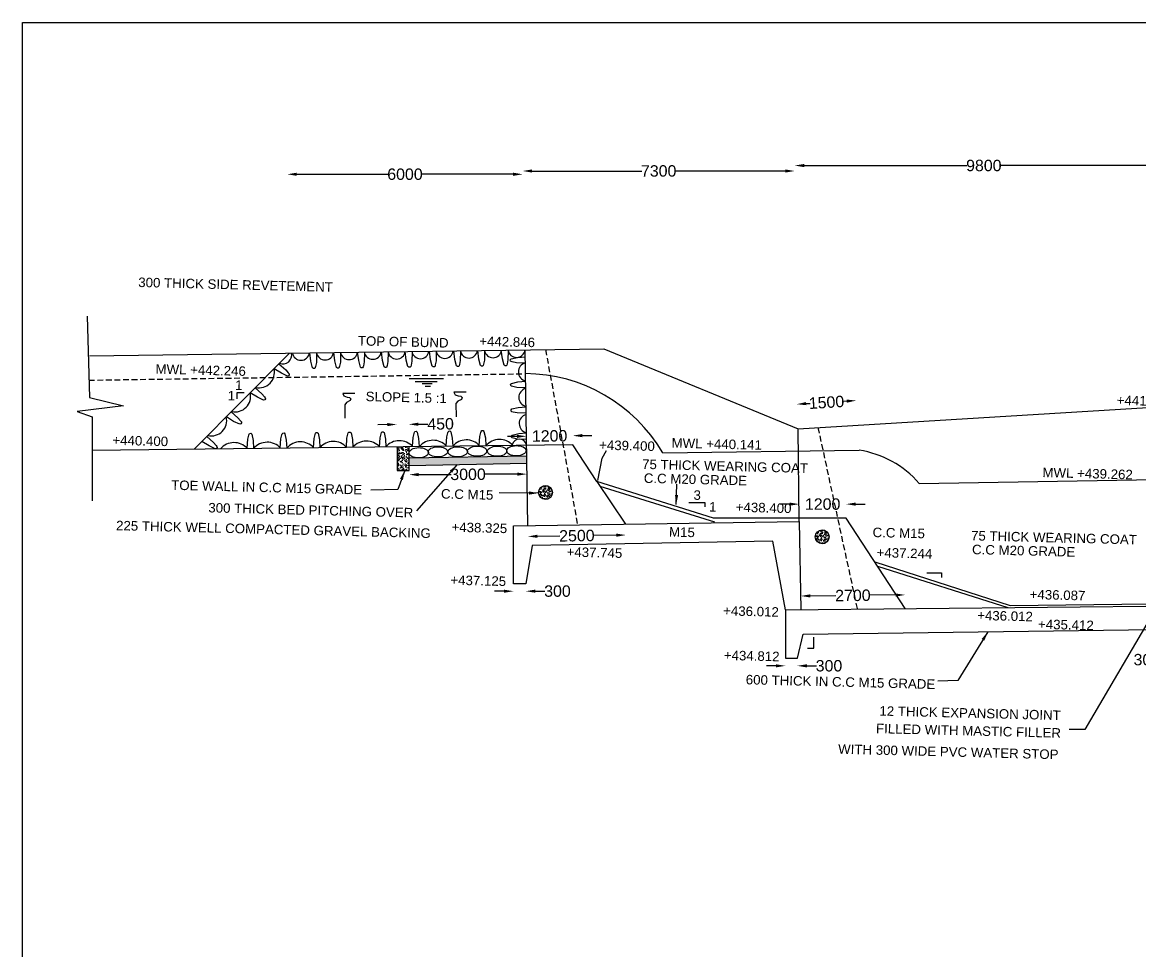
# Model space of a CAD drawing. Header units: millimetres. Extents: x 4403 to 145284, y 12011 to 109869.
# Drawn here: x 4403 to 33812, y 85439 to 109869 of the extents above; entities that cross this region are included whole.
import ezdxf

# ---------------------------------------------------------------- set-up
doc = ezdxf.new("R2010")
doc.units = ezdxf.units.MM
doc.header["$MEASUREMENT"] = 0
doc.linetypes.add('DASHED', pattern=[0.75, 0.5, -0.25])
for name, color, linetype in [('DIM', 7, 'Continuous'), ('DWG', 7, 'Continuous'), ('TEXT', 7, 'Continuous')]:
    doc.layers.add(name, color=color, linetype=linetype)
doc.styles.get("Standard").update_dxf_attribs({"font": 'arial.ttf'})
doc.dimstyles.new('Civil', dxfattribs={"dimtxt": 300, "dimasz": 250, "dimexe": 0.1, "dimexo": 0.0625, "dimgap": 0.09, "dimtad": 0, "dimdec": 0, "dimzin": 12, "dimdsep": 46, "dimtxsty": 'Standard', "dimcen": 0.1, "dimse1": 1, "dimse2": 1, "dimadec": 0, "dimazin": 2, "dimtfac": 1, "dimtdec": 0, "dimtofl": 0, "dimtmove": 0, "dimatfit": 3, "dimfxl": 1, "dimfrac": 1, "dimtolj": 1, "dimtzin": 0, "dimarcsym": 0})
pattern_1 = [(50, (0, 0), (143.45204, -12.55043), [15, -165]), (355, (0, 0), (-27.75027, 150.43843), [12, -132]), (100.4514, (11.95, -1.05), (115.70188, 137.8879), [12.74804, -140.22842]), (46.1842, (0, 40), (213.4482, -33.1038), [22.5, -247.5]), (96.6356, (17.79, 37.24), (186.93254, 194.82357), [19.12206, -210.3426]), (351.1842, (0, 40), (186.9324, 194.8237), [18, -198]), (21, (20, 30), (119.38141, -80.52378), [15, -165]), (326, (20, 30), (48.66307, 145.03), [12, -132]), (71.4514, (29.95, 23.29), (168.04453, 64.5061), [12.74804, -140.22842]), (37.5, (0, 0), (2.43197, 66.57877), [0, -130.4, 0, -134, 0, -132.5]), (7.5, (0, 0), (52.61391, 78.88234), [0, -76.4, 0, -127.4, 0, -50.5]), (327.5, (-44.6, 0), (106.764487, -4.510974), [0, -50, 0, -156, 0, -207]), (317.5, (-64.6, 0), (116.63723, 20.021), [0, -65, 0, -103.6, 0, -147])]

# ---------------------------------------------------------------- blocks, each defined once
blk = doc.blocks.new('*D2')
at = {"layer": 'Defpoints', "color": 0, "transparency": 16777216}
for p in [(17572, 105871), (11376, 105832), (17572, 105832)]:
    blk.add_point(p, dxfattribs=at)
at = {"layer": 'DIM', "color": 0, "lineweight": -2, "transparency": 16777216}
for p, q in [((11626, 105871), (14026, 105871)), ((17322, 105871), (14923, 105871))]:
    blk.add_line(p, q, dxfattribs=at)
at = {"layer": 'DIM', "color": 0, "transparency": 16777216}
for points in [[(11626, 105912), (11626, 105829), (11376, 105871)], [(17322, 105912), (17322, 105829), (17572, 105871)]]:
    blk.add_solid(points, dxfattribs=at)
at = {"layer": 'DIM', "color": 0, "transparency": 16777216, "insert": (14474, 105871), "char_height": 300, "attachment_point": 5}
blk.add_mtext('\\A1;6000', dxfattribs=at)
blk = doc.blocks.new('*D3')
at = {"layer": 'Defpoints', "color": 0, "transparency": 16777216}
for p in [(17572, 105871), (24732, 105957), (24732, 105871)]:
    blk.add_point(p, dxfattribs=at)
at = {"layer": 'DIM', "color": 0, "lineweight": -2, "transparency": 16777216}
for p, q in [((17822, 105957), (20706, 105957)), ((24482, 105957), (21598, 105957))]:
    blk.add_line(p, q, dxfattribs=at)
at = {"layer": 'DIM', "color": 0, "transparency": 16777216}
for points in [[(17822, 105998), (17822, 105915), (17572, 105957)], [(24482, 105998), (24482, 105915), (24732, 105957)]]:
    blk.add_solid(points, dxfattribs=at)
at = {"layer": 'DIM', "color": 0, "transparency": 16777216, "insert": (21152, 105957), "char_height": 300, "attachment_point": 5}
blk.add_mtext('\\A1;7300', dxfattribs=at)
blk = doc.blocks.new('*D4')
at = {"layer": 'Defpoints', "color": 0, "transparency": 16777216}
for p in [(24732, 105957), (34687, 106100), (34687, 105957)]:
    blk.add_point(p, dxfattribs=at)
at = {"layer": 'DIM', "color": 0, "lineweight": -2, "transparency": 16777216}
for p, q in [((24982, 106100), (29262, 106100)), ((34437, 106100), (30157, 106100))]:
    blk.add_line(p, q, dxfattribs=at)
at = {"layer": 'DIM', "color": 0, "transparency": 16777216}
for points in [[(24982, 106142), (24982, 106058), (24732, 106100)], [(34437, 106142), (34437, 106058), (34687, 106100)]]:
    blk.add_solid(points, dxfattribs=at)
at = {"layer": 'DIM', "color": 0, "transparency": 16777216, "insert": (29710, 106100), "char_height": 300, "attachment_point": 5}
blk.add_mtext('\\A1;9800', dxfattribs=at)
blk = doc.blocks.new('*D26')
at = {"layer": 'Defpoints', "color": 0, "transparency": 16777216}
for p in [(34832, 93257), (35134, 93257), (34832, 93096)]:
    blk.add_point(p, dxfattribs=at)
at = {"layer": 'DIM', "color": 0, "lineweight": -2, "transparency": 16777216}
for p, q in [((34582, 93096), (34332, 93096)), ((35384, 93096), (35634, 93096))]:
    blk.add_line(p, q, dxfattribs=at)
at = {"layer": 'DIM', "color": 0, "transparency": 16777216}
for points in [[(34582, 93138), (34582, 93055), (34832, 93096)], [(35384, 93138), (35384, 93055), (35134, 93096)]]:
    blk.add_solid(points, dxfattribs=at)
at = {"layer": 'DIM', "color": 0, "transparency": 16777216, "insert": (34001, 93096), "char_height": 300, "attachment_point": 5}
blk.add_mtext('\\A1;300', dxfattribs=at)
blk = doc.blocks.new('*D29')
at = {"layer": 'Defpoints', "color": 0, "transparency": 16777216}
for p in [(24487, 93138), (24804, 93138), (24804, 92935)]:
    blk.add_point(p, dxfattribs=at)
at = {"layer": 'DIM', "color": 0, "lineweight": -2, "transparency": 16777216}
for p, q in [((24237, 92935), (23987, 92935)), ((25054, 92935), (25304, 92935))]:
    blk.add_line(p, q, dxfattribs=at)
at = {"layer": 'DIM', "color": 0, "transparency": 16777216}
for points in [[(24237, 92977), (24237, 92893), (24487, 92935)], [(25054, 92977), (25054, 92893), (24804, 92935)]]:
    blk.add_solid(points, dxfattribs=at)
at = {"layer": 'DIM', "color": 0, "transparency": 16777216, "insert": (25635, 92935), "char_height": 300, "attachment_point": 5}
blk.add_mtext('\\A1;300', dxfattribs=at)
blk = doc.blocks.new('*D30')
at = {"layer": 'Defpoints', "color": 0, "transparency": 16777216}
for p in [(27637, 94801), (24896, 94415), (27640, 94443)]:
    blk.add_point(p, dxfattribs=at)
at = {"layer": 'DIM', "color": 0, "lineweight": -2, "transparency": 16777216}
for p, q in [((25142, 94776), (25814, 94783)), ((27387, 94799), (26714, 94792))]:
    blk.add_line(p, q, dxfattribs=at)
at = {"layer": 'DIM', "color": 0, "transparency": 16777216}
for points in [[(25142, 94817), (25142, 94734), (24892, 94773)], [(27386, 94840), (27387, 94757), (27637, 94801)]]:
    blk.add_solid(points, dxfattribs=at)
at = {"layer": 'DIM', "color": 0, "transparency": 16777216, "insert": (26264, 94787), "char_height": 300, "attachment_point": 5, "rotation": 0.5893}
blk.add_mtext('\\A1;2700', dxfattribs=at)
blk = doc.blocks.new('*D31')
at = {"layer": 'Defpoints', "color": 0, "transparency": 16777216}
for p in [(26086, 97190), (24850, 96822), (26086, 96822)]:
    blk.add_point(p, dxfattribs=at)
at = {"layer": 'DIM', "color": 0, "lineweight": -2, "transparency": 16777216}
for p, q in [((24600, 97190), (24350, 97190)), ((26336, 97190), (26586, 97190))]:
    blk.add_line(p, q, dxfattribs=at)
at = {"layer": 'DIM', "color": 0, "transparency": 16777216}
for points in [[(24600, 97231), (24600, 97148), (24850, 97190)], [(26336, 97231), (26336, 97148), (26086, 97190)]]:
    blk.add_solid(points, dxfattribs=at)
at = {"layer": 'DIM', "color": 0, "transparency": 16777216, "insert": (25468, 97190), "char_height": 300, "attachment_point": 5}
blk.add_mtext('\\A1;1200', dxfattribs=at)
blk = doc.blocks.new('*D32')
at = {"layer": 'Defpoints', "color": 0, "transparency": 16777216}
for p in [(26352, 99916), (24825, 99175), (26392, 99270)]:
    blk.add_point(p, dxfattribs=at)
at = {"layer": 'DIM', "color": 0, "lineweight": -2, "transparency": 16777216}
for p, q in [((25035, 99835), (25136, 99842)), ((26103, 99900), (26001, 99894))]:
    blk.add_line(p, q, dxfattribs=at)
at = {"layer": 'DIM', "color": 0, "transparency": 16777216}
for points in [[(25032, 99877), (25037, 99794), (24785, 99820)], [(26100, 99942), (26105, 99859), (26352, 99916)]]:
    blk.add_solid(points, dxfattribs=at)
at = {"layer": 'DIM', "color": 0, "transparency": 16777216, "insert": (25569, 99868), "char_height": 300, "attachment_point": 5, "rotation": 3.486}
blk.add_mtext('\\A1;1500', dxfattribs=at)
blk = doc.blocks.new('*D33')
at = {"layer": 'Defpoints', "color": 0, "transparency": 16777216}
for p in [(17328, 95113), (17657, 95114), (17657, 94899)]:
    blk.add_point(p, dxfattribs=at)
at = {"layer": 'DIM', "color": 0, "lineweight": -2, "transparency": 16777216}
for p, q in [((17078, 94899), (16828, 94899)), ((17907, 94899), (18157, 94900))]:
    blk.add_line(p, q, dxfattribs=at)
at = {"layer": 'DIM', "color": 0, "transparency": 16777216}
for points in [[(17078, 94940), (17078, 94857), (17328, 94899)], [(17907, 94941), (17907, 94858), (17657, 94899)]]:
    blk.add_solid(points, dxfattribs=at)
at = {"layer": 'DIM', "color": 0, "transparency": 16777216, "insert": (18488, 94900), "char_height": 300, "attachment_point": 5, "rotation": 0.0461}
blk.add_mtext('\\A1;300', dxfattribs=at)
blk = doc.blocks.new('*D34')
at = {"layer": 'Defpoints', "color": 0, "transparency": 16777216}
for p in [(17706, 96626), (20283, 96663), (20287, 96377)]:
    blk.add_point(p, dxfattribs=at)
at = {"layer": 'DIM', "color": 0, "lineweight": -2, "transparency": 16777216}
for p, q in [((17960, 96344), (18549, 96352)), ((20037, 96374), (19449, 96365))]:
    blk.add_line(p, q, dxfattribs=at)
at = {"layer": 'DIM', "color": 0, "transparency": 16777216}
for points in [[(17959, 96385), (17960, 96302), (17710, 96340)], [(20037, 96415), (20038, 96332), (20287, 96377)]]:
    blk.add_solid(points, dxfattribs=at)
at = {"layer": 'DIM', "color": 0, "transparency": 16777216, "insert": (18999, 96359), "char_height": 300, "attachment_point": 5, "rotation": 0.8249}
blk.add_mtext('\\A1;2500', dxfattribs=at)
blk = doc.blocks.new('*D35')
at = {"layer": 'Defpoints', "color": 0, "transparency": 16777216}
for p in [(18891, 98991), (17674, 98740), (18894, 98754)]:
    blk.add_point(p, dxfattribs=at)
at = {"layer": 'DIM', "color": 0, "lineweight": -2, "transparency": 16777216}
for p, q in [((17421, 98973), (17171, 98970)), ((19141, 98994), (19391, 98997))]:
    blk.add_line(p, q, dxfattribs=at)
at = {"layer": 'DIM', "color": 0, "transparency": 16777216}
for points in [[(17421, 99015), (17421, 98932), (17671, 98976)], [(19140, 99035), (19141, 98952), (18891, 98991)]]:
    blk.add_solid(points, dxfattribs=at)
at = {"layer": 'DIM', "color": 0, "transparency": 16777216, "insert": (18281, 98984), "char_height": 300, "attachment_point": 5, "rotation": 0.6779}
blk.add_mtext('\\A1;1200', dxfattribs=at)
blk = doc.blocks.new('*D36')
at = {"layer": 'Defpoints', "color": 0, "transparency": 16777216}
for p in [(14583, 98077), (17684, 98092), (17684, 97980)]:
    blk.add_point(p, dxfattribs=at)
at = {"layer": 'DIM', "color": 0, "lineweight": -2, "transparency": 16777216}
for p, q in [((14833, 97967), (15686, 97971)), ((17434, 97979), (16581, 97975))]:
    blk.add_line(p, q, dxfattribs=at)
at = {"layer": 'DIM', "color": 0, "transparency": 16777216}
for points in [[(14833, 98009), (14833, 97925), (14583, 97966)], [(17434, 98021), (17434, 97938), (17684, 97980)]]:
    blk.add_solid(points, dxfattribs=at)
at = {"layer": 'DIM', "color": 0, "transparency": 16777216, "insert": (16134, 97973), "char_height": 300, "attachment_point": 5, "rotation": 0.2731}
blk.add_mtext('\\A1;3000', dxfattribs=at)
blk = doc.blocks.new('*D37')
at = {"layer": 'Defpoints', "color": 0, "transparency": 16777216}
for p in [(14575, 99290), (14267, 98700), (14582, 98703)]:
    blk.add_point(p, dxfattribs=at)
at = {"layer": 'DIM', "color": 0, "lineweight": -2, "transparency": 16777216}
for p, q in [((14010, 99283), (13760, 99280)), ((14825, 99293), (15075, 99296))]:
    blk.add_line(p, q, dxfattribs=at)
at = {"layer": 'DIM', "color": 0, "transparency": 16777216}
for points in [[(14010, 99325), (14011, 99242), (14260, 99286)], [(14825, 99335), (14826, 99251), (14575, 99290)]]:
    blk.add_solid(points, dxfattribs=at)
at = {"layer": 'DIM', "color": 0, "transparency": 16777216, "insert": (15412, 99300), "char_height": 300, "attachment_point": 5, "rotation": 0.6779}
blk.add_mtext('\\A1;450', dxfattribs=at)

msp = doc.modelspace()

# ---------------------------------------------------------------- hatches: boundary and pattern name
at = {"layer": 'DWG'}
h = msp.add_hatch(dxfattribs=at)
h.set_pattern_fill('AR-CONC', color=256, scale=20, style=0)
h.set_pattern_definition(pattern_1)
h.paths.add_polyline_path([(14582.4, 98703.3), (14267.2, 98699.5), (14267.2, 98077), (14582.6, 98077)])
msp.add_hatch(color=256, dxfattribs=at).paths.add_polyline_path([(17678.2, 98450.3), (14582.5, 98399.1), (14582.5, 98208.8), (17680.9, 98267.3)])
h = msp.add_hatch(dxfattribs=at)
h.set_pattern_fill('AR-CONC', color=256, scale=20, style=0)
h.set_pattern_definition(pattern_1)
h.paths.add_polyline_path([(17991.3, 97497.6, 1), (18356.4, 97497.6, 1)])
h = msp.add_hatch(dxfattribs=at)
h.set_pattern_fill('AR-CONC', color=256, scale=20, style=0)
h.set_pattern_definition([(50, (7283.92, -1167.76), (143.45204, -12.55043), [15, -165]), (355, (7283.92, -1167.76), (-27.75027, 150.43843), [12, -132]), (100.4514, (7295.88, -1168.8), (115.70188, 137.8879), [12.74804, -140.22842]), (46.1842, (7283.92, -1127.76), (213.4482, -33.1038), [22.5, -247.5]), (96.6356, (7301.7, -1130.52), (186.93254, 194.82357), [19.12206, -210.3426]), (351.1842, (7283.92, -1127.76), (186.9324, 194.8237), [18, -198]), (21, (7303.92, -1137.76), (119.38141, -80.52378), [15, -165]), (326, (7303.92, -1137.76), (48.66307, 145.03), [12, -132]), (71.4514, (7313.87, -1144.47), (168.04453, 64.5061), [12.74804, -140.22842]), (37.5, (7283.92, -1167.756), (2.43197, 66.57877), [0, -130.4, 0, -134, 0, -132.5]), (7.5, (7283.92, -1167.756), (52.61391, 78.88234), [0, -76.4, 0, -127.4, 0, -50.5]), (327.5, (7239.32, -1167.756), (106.764487, -4.510974), [0, -50, 0, -156, 0, -207]), (317.5, (7219.32, -1167.76), (116.63723, 20.021), [0, -65, 0, -103.6, 0, -147])])
h.paths.add_polyline_path([(25275.2, 96329.9, 1), (25640.4, 96329.9, 1)])

# ---------------------------------------------------------------- linework, layer by layer
msp.add_lwpolyline([(145283.4, 12010.7), (4403.4, 12010.7), (4403.4, 109869), (145283.4, 109869)], close=True)
for points in [[(6109.9, 102139.2), (6167.6, 99992.8), (7068.5, 99773.6), (5844.2, 99623.6), (6236.9, 99485.1), (6236.9, 97281.1)], [(6172.4, 101096.3), (19704.7, 101276.2), (24824.7, 99174.5), (34744.4, 99778.8)], [(8928.8, 98636.4), (11438.2, 101166.3)], [(12148, 101156.4), (12141.8, 100921.3), (12121.7, 100814.4), (12113.8, 100782.9), (12099, 100763.5), (12064.9, 100758.9), (12042.2, 100779.7), (11997, 100949), (11967.4, 101173.4)], [(12779.8, 101164.8), (12773.5, 100929.7), (12753.5, 100822.8), (12745.5, 100791.3), (12730.8, 100771.9), (12696.7, 100767.3), (12673.9, 100788.1), (12628.8, 100957.4), (12599.2, 101181.8)], [(13406.9, 101173.2), (13400.6, 100938), (13380.5, 100831.2), (13372.6, 100799.7), (13357.9, 100780.3), (13323.8, 100775.6), (13301, 100796.4), (13255.9, 100965.7), (13226.2, 101190.1)], [(14033.7, 101181.5), (14027.5, 100946.4), (14007.4, 100839.5), (13999.5, 100808), (13984.8, 100788.6), (13950.7, 100783.9), (13927.9, 100804.7), (13882.7, 100974.1), (13853.1, 101198.5)], [(14659.4, 101189.8), (14653.2, 100954.7), (14633.1, 100847.8), (14625.2, 100816.3), (14610.5, 100796.9), (14576.4, 100792.3), (14553.6, 100813), (14508.4, 100982.4), (14478.8, 101206.8)], [(15299.3, 101198.3), (15293.1, 100963.2), (15273, 100856.3), (15265.1, 100824.8), (15250.3, 100805.4), (15216.2, 100800.8), (15193.5, 100821.5), (15148.3, 100990.9), (15118.7, 101215.3)], [(15936.9, 101206.8), (15930.6, 100971.7), (15910.6, 100864.8), (15902.6, 100833.3), (15887.9, 100813.9), (15853.8, 100809.2), (15831, 100830), (15785.9, 100999.4), (15756.3, 101223.8)], [(16570.4, 101215.2), (16564.1, 100980.1), (16544, 100873.2), (16536.1, 100841.7), (16521.4, 100822.3), (16487.3, 100817.7), (16464.5, 100838.4), (16419.4, 101007.8), (16389.8, 101232.2)], [(17190.8, 101223.5), (17184.5, 100988.3), (17164.4, 100881.5), (17156.5, 100850), (17141.8, 100830.6), (17107.7, 100825.9), (17084.9, 100846.7), (17039.8, 101016), (17010.2, 101240.4)], [(17705.7, 96626.3), (17635.8, 101248.7)], [(11157.3, 100883.2), (11334.6, 100728.6), (11404.3, 100645.1), (11423.5, 100618.9), (11429.1, 100595.2), (11411, 100566), (11380.4, 100561.6), (11221.1, 100634.7), (11029.3, 100754.7)], [(17641.2, 100897.4), (17406.2, 100908.7), (17299.8, 100931), (17268.5, 100939.6), (17249.4, 100954.8), (17245.5, 100989), (17266.7, 101011.3), (17437, 101052.8), (17643.3, 101070.2)], [(14588.9, 100492.1), (15492.6, 100492.1)], [(14741.8, 100416.9), (15326, 100416.9)], [(14926.7, 100364.4), (15189.1, 100364.4)], [(15006.5, 100298.3), (15143.5, 100298.3)], [(17650.9, 100251.3), (17416, 100262.6), (17309.6, 100285), (17278.2, 100293.6), (17259.2, 100308.7), (17255.2, 100342.9), (17276.5, 100365.2), (17446.8, 100406.7), (17653.1, 100424.1)], [(10238.4, 100118.1), (10044.8, 100118.1), (10044.8, 99959.6)], [(10529.1, 100249.8), (10706.4, 100095.2), (10776, 100011.7), (10795.2, 99985.5), (10800.8, 99961.8), (10782.7, 99932.6), (10752.2, 99928.2), (10592.9, 100001.2), (10401, 100121.3)], [(13158.4, 100105.7), (12835.7, 100105.7), (12866.6, 100037.1), (12949, 100006.3), (13014.2, 99999.4), (13048.5, 99961.7), (13034.8, 99913.7), (12935.3, 99865.7), (12887.2, 99807.4), (12890.7, 99450.8)], [(16087.3, 100139.1), (15764.7, 100139.1), (15795.6, 100070.5), (15878, 100039.6), (15943.2, 100032.8), (15977.5, 99995.1), (15963.8, 99947.1), (15864.2, 99899.1), (15816.2, 99840.8), (15819.6, 99484.1)], [(17661.1, 99580.7), (17426.1, 99592), (17319.7, 99614.4), (17288.4, 99623), (17269.3, 99638.1), (17265.4, 99672.3), (17286.6, 99694.6), (17456.9, 99736.1), (17663.2, 99753.5)], [(9901.4, 99616.9), (10078.7, 99462.4), (10148.3, 99378.8), (10167.5, 99352.6), (10173.1, 99329), (10155, 99299.7), (10124.5, 99295.4), (9965.1, 99368.4), (9773.3, 99488.5)], [(15557.9, 98723.1), (15574.8, 98957.7), (15599.8, 99063.6), (15609.1, 99094.7), (15624.7, 99113.4), (15659, 99116.5), (15680.8, 99094.7), (15718.2, 98923.5), (15730.6, 98716.8)], [(16430.4, 98733.5), (16447.4, 98968.1), (16472.3, 99073.9), (16481.6, 99105), (16497.2, 99123.7), (16531.5, 99126.8), (16553.3, 99105), (16590.7, 98933.8), (16603.1, 98727.2)], [(24851.1, 96729.2), (24824.7, 99174.5)], [(9258.3, 98968.6), (9435.6, 98814.1), (9505.2, 98730.5), (9524.5, 98704.3), (9530.1, 98680.7), (9512, 98651.4), (9481.4, 98647.1), (9322.1, 98720.1), (9130.2, 98840.2)], [(10318.4, 98661.1), (10335.4, 98895.8), (10360.3, 99001.6), (10369.7, 99032.7), (10385.2, 99051.4), (10419.5, 99054.5), (10441.3, 99032.7), (10478.7, 98861.5), (10491.2, 98654.8)], [(11190.8, 98671.5), (11207.8, 98906.1), (11232.7, 99011.9), (11242.1, 99043), (11257.7, 99061.7), (11291.9, 99064.8), (11313.7, 99043), (11351.1, 98871.8), (11363.6, 98665.2)], [(12065, 98681.8), (12081.9, 98916.4), (12106.9, 99022.3), (12116.2, 99053.4), (12131.8, 99072.1), (12166.1, 99075.2), (12187.9, 99053.4), (12225.3, 98882.2), (12237.7, 98675.5)], [(12931.1, 98692.1), (12948, 98926.7), (12972.9, 99032.5), (12982.3, 99063.6), (12997.9, 99082.3), (13032.1, 99085.4), (13053.9, 99063.6), (13091.3, 98892.4), (13103.8, 98685.8)], [(13802, 98702.4), (13819, 98937), (13843.9, 99042.8), (13853.3, 99073.9), (13868.8, 99092.6), (13903.1, 99095.7), (13924.9, 99073.9), (13962.3, 98902.7), (13974.7, 98696.1)], [(14671.4, 98712.7), (14688.3, 98947.3), (14713.2, 99053.1), (14722.6, 99084.2), (14738.2, 99102.9), (14772.4, 99106), (14794.2, 99084.2), (14831.6, 98913), (14844.1, 98706.4)], [(17671.5, 98892.9), (17436.5, 98904.2), (17330.1, 98926.5), (17298.8, 98935.1), (17279.7, 98950.3), (17275.8, 98984.5), (17297, 99006.8), (17467.3, 99048.3), (17673.6, 99065.7)], [(19520.6, 97783), (18893.7, 98754.3), (6236.9, 98604.5)], [(14267.2, 98699.5), (14267.2, 98077), (14582.6, 98077), (14582.4, 98703.3)], [(21260.7, 98544.3), (26427.6, 98608.7)], [(17678.2, 98450.3), (14582.5, 98399.1)], [(14582.5, 98208.8), (17680.9, 98267.3)], [(27640.3, 94443.3), (26085.7, 96821.5), (22597.1, 96821.5), (19520.6, 97783), (20283.1, 96663.4)], [(19604.3, 97660.1), (22620.4, 96722.3)], [(28006, 97736.6), (34776.6, 97848.8)], [(21945.5, 97234.7), (22363.7, 97234.7), (22363.7, 97116.2)], [(24486.7, 94410.9), (24156.8, 96212.6), (17818.8, 96104.8), (17653, 95091.9), (17327.9, 95091.9), (17327.9, 96620.8), (24851.1, 96729.2), (24895.7, 94415.1)], [(24486.7, 94410.9), (24486.7, 93137.5), (24804.1, 93137.5), (24957.8, 93771.7), (34831.9, 93895.9), (34831.9, 93256.8), (35134.4, 93256.8), (35134.4, 94039.6), (56529.2, 94159), (81182.1, 94049.5), (88423, 93989.7), (88423, 93216.8), (88730.5, 93216.8), (88755.4, 96570.7)], [(26837.7, 95671.1), (30402.9, 94523.1), (35546.1, 94581.5), (50550.4, 94747.6), (58718.1, 94755.5), (70250.2, 94680.2), (85322.6, 94563.1), (92086.6, 94496.4), (98301.2, 94404.8), (103520.3, 94204), (110232.5, 94029.2), (114734.8, 93891.6)], [(26909, 95562), (30339.3, 94471.1)], [(28214, 95378.6), (28599.6, 95378.6), (28599.6, 95262.6)], [(24486.7, 94410.9), (34833, 94517.3), (34831.9, 93895.9)], [(25071.3, 93397.7), (25238.9, 93397.7), (25238.9, 93684.8)]]:
    msp.add_lwpolyline(points, dxfattribs=at)
at = {"layer": 'DWG', "linetype": 'DASHED', "ltscale": 300}
for points in [[(18174.9, 101255.9), (19017.3, 96645.2)], [(6155.2, 100453.3), (17645.3, 100620.7)], [(25343.9, 99206.2), (26377.2, 94430.3)]]:
    msp.add_lwpolyline(points, dxfattribs=at)
at = {"layer": 'DWG'}
for centre in [(18173.9, 97497.6), (25457.8, 96329.9)]:
    msp.add_circle(centre, 182.6, dxfattribs=at)
for centre, radius, start, end in [((11265.4, 101106.9), 226.8, 246.11156, 15.35367), ((11734.8, 101202.7), 226.8, 188.96407, 352.55921), ((12368.2, 101211.1), 226.8, 188.96407, 352.55921), ((12999.9, 101219.5), 226.8, 188.96407, 352.55921), ((13627, 101227.8), 226.8, 188.96407, 352.55921), ((14253.9, 101236.1), 226.8, 188.96407, 352.55921), ((14879.6, 101244.5), 226.8, 188.96407, 352.55921), ((15519.5, 101253), 226.8, 188.96407, 352.55921), ((16157, 101261.4), 226.8, 188.96407, 352.55921), ((16790.5, 101269.9), 226.8, 188.96407, 352.55921), ((17410.9, 101278.1), 226.8, 188.96407, 352.55921), ((17703.6, 100669.6), 243.6, 104.89056, 256.84216), ((10636.7, 100654.2), 402, 256.46115, 14.0062), ((17614.1, 96390.9), 4234.9, 30.56286, 89.57833), ((10008.4, 100020.8), 402, 256.46115, 14.0062), ((17713.8, 99999), 243.6, 104.89056, 256.84216), ((9380.7, 99388), 402, 256.46115, 14.0062), ((17724.2, 99311.2), 243.6, 104.89056, 256.84216), ((10848.5, 98348), 471, 42.01197, 139.34375), ((11722.6, 98358.3), 471, 42.01197, 139.34375), ((12588.7, 98368.6), 471, 42.01197, 139.34375), ((13459.7, 98378.9), 471, 42.01197, 139.34375), ((14329, 98389.2), 471, 42.01197, 139.34375), ((15215.5, 98399.6), 471, 42.01197, 139.34375), ((16088, 98410), 471, 42.01197, 139.34375), ((16961.9, 98420.3), 471, 42.01197, 139.34375), ((17486.3, 98711.6), 192.1, 12.94817, 168.40591), ((9976.1, 98337.7), 471, 42.01197, 139.34375), ((26035.9, 96035.3), 2603, 40.81335, 81.34625)]:
    msp.add_arc(centre, radius, start, end, dxfattribs=at)
for centre in [(14837.3, 98542.3), (15339.8, 98566.9), (15862.9, 98566.9), (16373.6, 98583.4), (16900.8, 98583.4), (17407.3, 98595.8)]:
    msp.add_ellipse(centre, major_axis=(-254.9, -4.1), ratio=0.5275326, dxfattribs=at)
at = {"layer": 'TEXT'}
msp.add_lwpolyline([(19553.6, 97814.1), (19665.1, 98397), (19776.6, 98602.8)], dxfattribs=at)

# ---------------------------------------------------------------- texts
for s, p in [('300 THICK SIDE REVETEMENT', (7451.8, 102904.9)), ('TOP OF BUND', (13232.8, 101367.1)), ('+442.846', (16428, 101356)), ('MWL +442.246', (7906.4, 100623.5)), ('1', (10001.5, 100197.6)), ('1', (9806.4, 99923.3)), ('SLOPE 1.5 :1', (13437.7, 99900.7)), ('+441.177', (33206.2, 99802.2)), ('+440.400', (6771.3, 98750.6)), ('+439.400', (19582.3, 98624.1)), ('MWL +440.141', (21489.2, 98678.3)), ('75 THICK WEARING COAT', (20713.8, 98118.8)), ('C.C M20 GRADE', (20758, 97751.3)), ('MWL +439.262', (31251.5, 97901)), ('TOE WALL IN C.C M15 GRADE', (8318, 97568.5)), ('C.C M15', (15420.5, 97339.1)), ('3', (22065.6, 97305.7)), ('300 THICK BED PITCHING OVER', (9296.1, 96973.7)), ('1', (22477.4, 96997.1)), ('+438.400', (23178.1, 96990)), ('225 THICK WELL COMPACTED GRAVEL BACKING', (6868, 96504.9)), ('+438.325', (15696.8, 96462.8)), ('M15', (21422.2, 96337)), ('C.C M15', (26779.6, 96324.3)), ('75 THICK WEARING COAT', (29371.1, 96238.1)), ('+437.745', (18726, 95810.4)), ('+437.244', (26885.9, 95793.6)), ('C.C M20 GRADE', (29397.5, 95874.6)), ('+437.125', (15667.7, 95070.3)), ('+436.087', (30915.1, 94692.7)), ('+436.012', (22846.3, 94262.6)), ('+436.012', (29532.8, 94141.2)), ('+435.412', (31134.9, 93909)), ('+434.812', (22864.8, 93090.2)), ('600 THICK IN C.C M15 GRADE', (23442.3, 92449.2)), ('12 THICK EXPANSION JOINT', (26959.7, 91626.2)), ('FILLED WITH MASTIC FILLER', (26869.7, 91163.5)), (' WITH 300 WIDE PVC WATER STOP', (25776.4, 90623.8))]:
    msp.add_text(s, height=250, rotation=358.56911, dxfattribs=at).set_placement(p)

# ---------------------------------------------------------------- dimensions: what is measured, and where the dimension line sits
at = {"layer": 'DIM'}
for p1, p2, distance, text, picture, middle in [((24731.7, 105956.8), (34687.3, 105956.8), 143.3, '9800', '*D4', (29709.5, 106100.1)), ((11376.2, 105832.4), (17572.3, 105832.4), 38.3, '6000', '*D2', (14474.2, 105870.7)), ((17572.3, 105870.7), (24731.7, 105870.7), 86.1, '7300', '*D3', (21152, 105956.8)), ((24824.7, 99174.5), (26391.7, 99270), 646.8, '1500', '*D32', (25568.9, 99867.9)), ((14267.2, 98699.5), (14582.4, 98703.3), 586.9, '450', '*D37', (15412.5, 99300)), ((17673.8, 98739.8), (18893.7, 98754.3), 236.5, '1200', '*D35', (18281, 98983.6)), ((14582.6, 98077), (17683.6, 98091.7), -111.3, '3000', '*D36', (16133.6, 97973.1)), ((24850.1, 96821.5), (26085.7, 96821.5), 368.2, '1200', '*D31', (25467.9, 97189.7)), ((17705.7, 96626.3), (20283.1, 96663.4), -286.1, '2500', '*D34', (18998.5, 96358.8)), ((17327.9, 95113.2), (17656.6, 95113.5), -214.3, '300', '*D33', (18487.6, 94899.9)), ((24895.7, 94415.1), (27640.3, 94443.3), 358, '2700', '*D30', (26264.3, 94787.2)), ((35134.4, 93256.8), (34831.9, 93256.8), 160.4, '300', '*D26', (34001, 93096.4)), ((24486.7, 93137.5), (24804.1, 93137.5), -202.4, '300', '*D29', (25635, 92935.1))]:
    dim = msp.add_aligned_dim(p1=p1, p2=p2, distance=distance, text=text, dimstyle='Civil', dxfattribs=at)
    dim.commit()
    dim.dimension.update_dxf_attribs({"geometry": picture, "text_midpoint": middle})

# ---------------------------------------------------------------- leaders
at = {"layer": 'TEXT'}
for points in [[(15851.7, 98232.7), (14779.5, 97015.4)], [(14467.3, 98077), (14287.1, 97574.4), (13575.1, 97557.2)], [(21614.8, 97177.4), (21631.9, 97717.4)], [(17992.1, 97480.3), (16949.9, 97486.9)], [(34818.6, 95443.6), (32372.7, 91258.8), (31952.4, 91258.8)], [(29819.3, 93832.9), (29025.6, 92549.9), (28496.3, 92534.3)]]:
    msp.add_leader(points, dimstyle='Civil', override={"dimgap": 0.09, "dimtad": 0}, dxfattribs=at)

doc.saveas('drawing.dxf')
